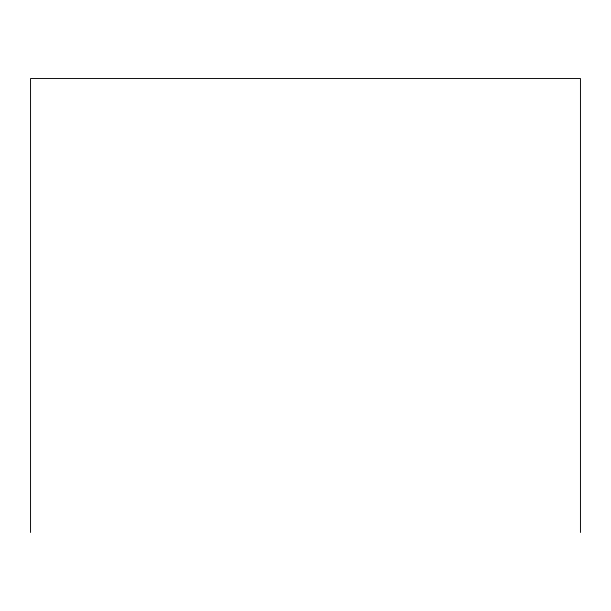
<?xml version="1.0" encoding="UTF-8"?>
<svg xmlns="http://www.w3.org/2000/svg" width="611" height="611" viewBox="0 0 611 611"><rect width="100%" height="100%" fill="white"/><g stroke="black" fill="none" stroke-linecap="round" stroke-linejoin="round"><path stroke-width="0.92" d="M580.45 532.487L580.45 78.514L30.55 78.514L30.55 532.487"/></g></svg>
